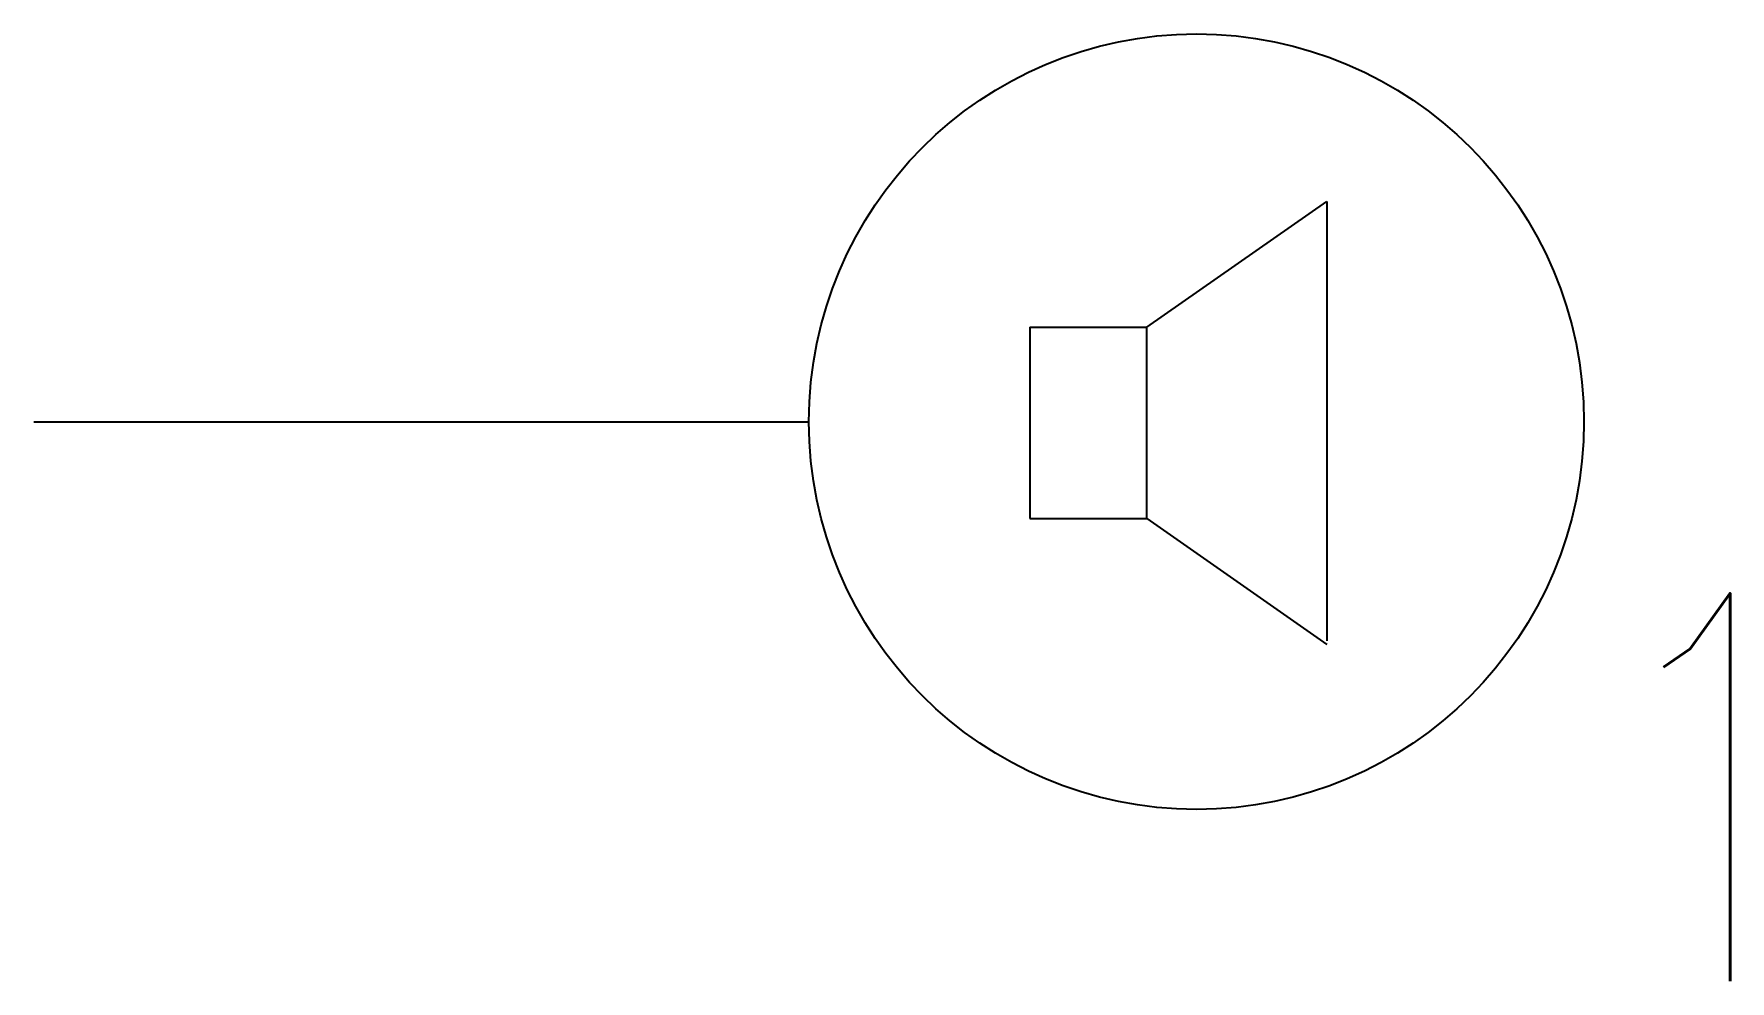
# Model space of a CAD drawing. Header units: millimetres. Extents: x -400 to 475, y 357 to 846.
import ezdxf
from ezdxf.enums import TextEntityAlignment as Align

# ---------------------------------------------------------------- set-up
doc = ezdxf.new("R2010")
doc.units = ezdxf.units.MM
doc.header["$LTSCALE"] = 1000
doc.header["$PDMODE"] = 1
doc.header["$PDSIZE"] = 1
doc.layers.add('E-ANNO-TEXT', color=6, linetype='Continuous')
doc.layers.add('E-EQUIP', color=4, linetype='Continuous')
doc.styles.add('_TEL_DIM', font='arial.ttf', dxfattribs={"width": 0.8, "height": 3.5})
doc.styles.add('E-TEXT', font='romans.shx', dxfattribs={"width": 0.8, "bigfont": 'hztxt.shx'})

# ---------------------------------------------------------------- blocks, each defined once
blk = doc.blocks.new('FA-06-3W火灾警报扬声器(吸顶安装)')
at = {"color": 6}
for p, q in [((-0.2559, 0.487), (0.6726, 1.1364)), ((0.6726, 1.1364), (0.6726, -1.131)), ((-0.8594, 0.487), (-0.2559, 0.487)), ((-0.8594, 0.487), (-0.8594, -0.4997)), ((-0.2559, -0.4997), (-0.2559, 0.487)), ((-0.8594, -0.4997), (-0.2559, -0.4997)), ((-0.2559, -0.4997), (0.6726, -1.149))]:
    blk.add_line(p, q, dxfattribs=at)
blk.add_circle((0, 0), 2)
for p in [(-0.0049, 2), (-2, 0.006), (2, -0.006), (0.0049, -2)]:
    blk.add_point(p)
at = {"color": 6, "style": '_TEL_DIM', "flags": 1}
for tag in ['REMARK', 'A']:
    blk.add_attdef(tag, text='', height=0.0000888, dxfattribs=at).set_placement((0, 0), align=Align.MIDDLE_CENTER)

msp = doc.modelspace()

# ---------------------------------------------------------------- linework, layer by layer
at = {"layer": 'E-ANNO-TEXT', "color": 11}
msp.add_line((-400, 645.68), (0, 645.68), dxfattribs=at)

# ---------------------------------------------------------------- block references
at = {"layer": 'E-EQUIP', "xscale": 100, "yscale": 100, "zscale": 100}
msp.add_blockref('FA-06-3W火灾警报扬声器(吸顶安装)', (200, 645.68), dxfattribs=at)

# ---------------------------------------------------------------- texts
at = {"layer": 'E-ANNO-TEXT', "color": 6, "style": 'E-TEXT', "width": 0.8}
msp.add_text('1', height=200, rotation=0, dxfattribs=at).set_placement((400, 357.14))

doc.saveas('drawing.dxf')
